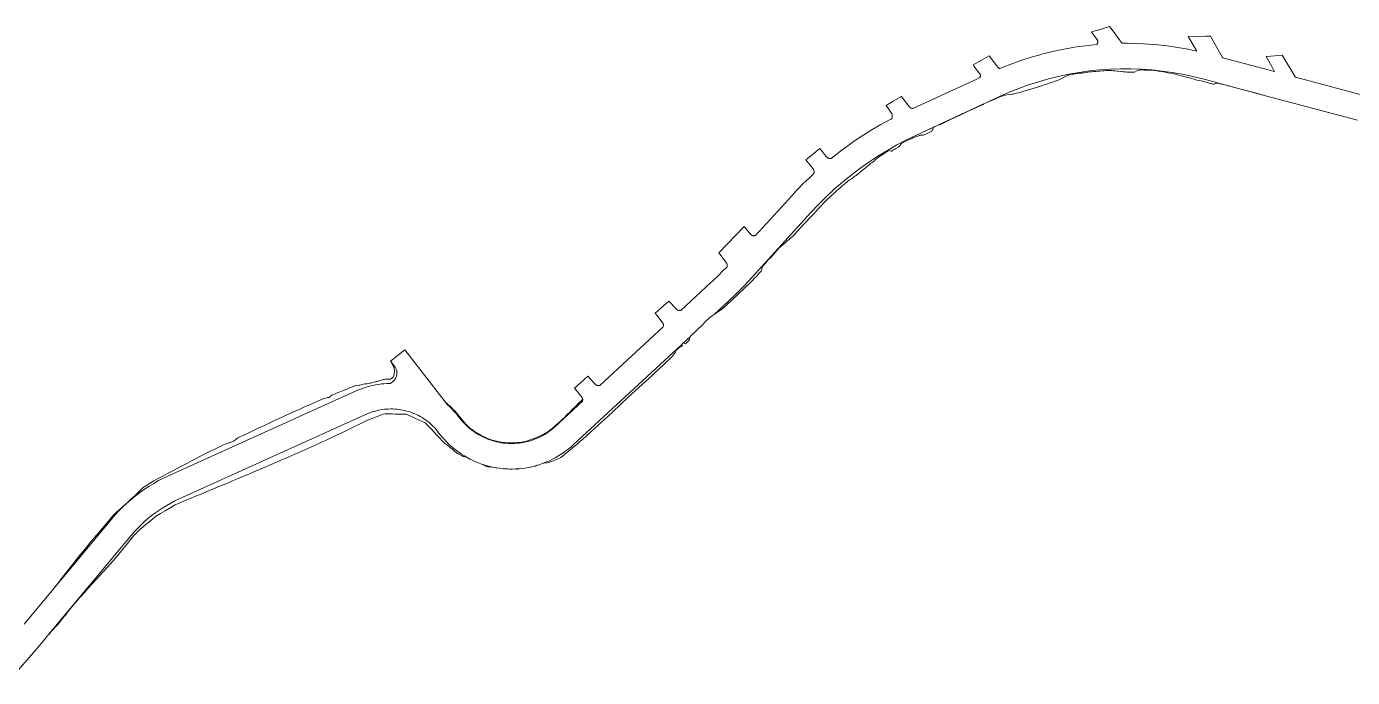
# Model space of a CAD drawing. Header units: inches. Extents: x 704148 to 723432, y 7075344 to 7101810.
# Drawn here: x 717251 to 718133, y 7088373 to 7088807 of the extents above; entities that cross this region are included whole.
import ezdxf

# ---------------------------------------------------------------- set-up
doc = ezdxf.new("R2010")
doc.units = ezdxf.units.IN
doc.header["$MEASUREMENT"] = 0
doc.layers.add('gisdb.gisadmin', color=7, linetype='Continuous', lineweight=9, true_color=0xccf5fc)

msp = doc.modelspace()

# ---------------------------------------------------------------- linework, layer by layer
at = {"layer": 'gisdb.gisadmin'}
for points in [[(717248.9302, 7088408.7669), (717307.1892, 7088478.6938), (717309.6075, 7088481.4959), (717312.1217, 7088484.2123), (717314.7287, 7088486.8396), (717317.4255, 7088489.3748), (717320.2087, 7088491.8148), (717323.0751, 7088494.1565), (717326.0211, 7088496.3973), (717329.0432, 7088498.5343), (717332.1377, 7088500.565), (717335.3009, 7088502.487), (717338.529, 7088504.2979), (717341.818, 7088505.9955), (717345.1641, 7088507.5778), (717470.0611, 7088564.0052), (717471.8373, 7088564.7713), (717473.6387, 7088565.4762), (717475.4632, 7088566.119), (717477.3086, 7088566.699), (717479.1727, 7088567.2154), (717481.0535, 7088567.6678), (717482.9486, 7088568.0555), (717484.856, 7088568.3781), (717486.7732, 7088568.6352), (717488.6981, 7088568.8265), (717490.6284, 7088568.9518), (717492.8678, 7088569.0204), (717494.5134, 7088570.2001), (717495.4301, 7088571.1374), (717496.1701, 7088572.2197), (717496.711, 7088573.414), (717497.0362, 7088574.6841), (717497.1359, 7088575.9914), (717497.0071, 7088577.2962), (717496.6537, 7088578.5587), (717495.9913, 7088579.9389), (717492.8997, 7088583.8285), (717502.4988, 7088591.3119), (717528.6214, 7088557.6353), (717530.8715, 7088554.7345), (717532.2627, 7088553.4549), (717533.6103, 7088552.1295), (717534.9128, 7088550.7598), (717536.1687, 7088549.3472), (717537.3767, 7088547.8935), (717538.5354, 7088546.4001), (717539.4662, 7088545.2022), (717540.4383, 7088544.0374), (717541.4504, 7088542.9073), (717542.5013, 7088541.8131), (717543.5896, 7088540.7563), (717544.7142, 7088539.738), (717545.8736, 7088538.7596), (717547.0665, 7088537.8221), (717548.2912, 7088536.9269), (717549.5465, 7088536.0749), (717550.8307, 7088535.2672), (717552.1423, 7088534.5048), (717553.4796, 7088533.7885), (717554.8412, 7088533.1194), (717556.2252, 7088532.4981), (717557.6301, 7088531.9255), (717559.054, 7088531.4022), (717560.4954, 7088530.9288), (717561.9524, 7088530.506), (717563.4232, 7088530.1343), (717564.9061, 7088529.8141), (717566.3993, 7088529.5458), (717567.9009, 7088529.3298), (717569.4092, 7088529.1662), (717570.9222, 7088529.0553), (717572.4382, 7088528.9972), (717573.9553, 7088528.9921), (717575.4716, 7088529.0398), (717576.9853, 7088529.1404), (717578.4947, 7088529.2937), (717579.9977, 7088529.4996), (717581.4927, 7088529.7577), (717582.9777, 7088530.0678), (717584.4511, 7088530.4295), (717585.9109, 7088530.8424), (717587.3554, 7088531.3059), (717588.7829, 7088531.8195), (717590.1917, 7088532.3826), (717591.5799, 7088532.9944), (717592.9459, 7088533.6543), (717594.2882, 7088534.3614), (717595.6049, 7088535.1149), (717596.8946, 7088535.9139), (717598.1556, 7088536.7573), (717599.3864, 7088537.6442), (717600.5856, 7088538.5735), (717602.1405, 7088539.8676), (717620.7854, 7088557.1143), (717620.8693, 7088558.4018), (717620.491, 7088559.6978), (717615.3492, 7088565.8901), (717619.2537, 7088569.421), (717624.1405, 7088573.84), (717628.8939, 7088568.7013), (717629.1106, 7088568.4866), (717629.3457, 7088568.2912), (717629.5965, 7088568.1174), (717629.8616, 7088567.9659), (717630.1387, 7088567.8383), (717630.4266, 7088567.7351), (717630.7216, 7088567.6575), (717631.0226, 7088567.6059), (717631.3267, 7088567.5807), (717631.6324, 7088567.5821), (717631.9363, 7088567.6101), (717632.1769, 7088567.6516), (717653.274, 7088587.1666), (717656.2439, 7088589.9138), (717674.4024, 7088606.7105), (717674.4748, 7088607.0071), (717674.5212, 7088607.3089), (717674.541, 7088607.6136), (717674.5343, 7088607.9189), (717674.5009, 7088608.2224), (717674.4412, 7088608.5218), (717674.4329, 7088608.5504), (717674.3557, 7088608.815), (717674.2449, 7088609.0995), (717674.1097, 7088609.3733), (717673.9512, 7088609.6342), (717673.7942, 7088609.8507), (717670.2058, 7088614.4169), (717669.1558, 7088615.7531), (717678.1159, 7088623.7937), (717682.9396, 7088618.6579), (717683.1582, 7088618.4447), (717683.3945, 7088618.2513), (717683.6467, 7088618.0792), (717683.913, 7088617.9298), (717684.1912, 7088617.8043), (717684.4796, 7088617.7033), (717684.7754, 7088617.6279), (717685.0767, 7088617.5786), (717685.3812, 7088617.5557), (717685.6865, 7088617.5595), (717685.9903, 7088617.5899), (717686.2045, 7088617.6276), (717706.2177, 7088636.14), (717707.12, 7088637.0008), (717711.6663, 7088641.3385), (717713.7725, 7088643.4764), (717716.9514, 7088646.7031), (717717.0065, 7088647.0034), (717717.0255, 7088647.2042), (717717.0352, 7088647.3075), (717717.0374, 7088647.6127), (717717.0128, 7088647.9171), (717716.9619, 7088648.2181), (717716.9096, 7088648.419), (717716.8849, 7088648.5136), (717716.7825, 7088648.8012), (717716.6554, 7088649.0788), (717716.5045, 7088649.3443), (717716.3311, 7088649.5956), (717712.0986, 7088655.1208), (717711.4071, 7088656.0236), (717728.3234, 7088673.4244), (717728.434, 7088673.2884), (717732.2147, 7088668.6379), (717732.4173, 7088668.4099), (717732.6392, 7088668.2001), (717732.8785, 7088668.0106), (717733.1336, 7088667.8424), (717733.4021, 7088667.6973), (717733.6823, 7088667.5761), (717733.9721, 7088667.4797), (717734.2692, 7088667.409), (717734.5712, 7088667.3645), (717734.876, 7088667.3464), (717735.1811, 7088667.355), (717735.4846, 7088667.3902), (717735.7836, 7088667.4516), (717735.939, 7088667.4945), (717760.2061, 7088694.2131), (717763.0093, 7088697.2107), (717764.9018, 7088699.2346), (717767.0259, 7088701.3775), (717769.7415, 7088704.1174), (717771.4819, 7088705.7741), (717774.7211, 7088708.8576), (717774.7925, 7088709.1544), (717774.8378, 7088709.4564), (717774.8512, 7088709.6739), (717774.8565, 7088709.7612), (717774.8487, 7088710.0664), (717774.8142, 7088710.3698), (717774.7536, 7088710.6688), (717774.6668, 7088710.962), (717774.5551, 7088711.2459), (717774.419, 7088711.5192), (717774.2595, 7088711.7797), (717774.0926, 7088712.0071), (717769.4653, 7088717.8027), (717772.3809, 7088720.2372), (717778.6772, 7088725.4946), (717782.9575, 7088720.0857), (717783.1571, 7088719.855), (717783.3763, 7088719.6422), (717783.613, 7088719.4495), (717783.8657, 7088719.2781), (717784.1324, 7088719.1294), (717784.411, 7088719.0045), (717784.6995, 7088718.9044), (717784.9956, 7088718.8298), (717785.297, 7088718.7812), (717785.6016, 7088718.7592), (717785.9069, 7088718.7637), (717786.1807, 7088718.7906), (717792.5011, 7088723.748), (717795.6766, 7088726.0688), (717798.9863, 7088728.4878), (717801.1862, 7088729.9838), (717805.6287, 7088733.0047), (717812.1071, 7088737.0954), (717812.4206, 7088737.2934), (717819.3543, 7088741.3489), (717825.074, 7088744.4387), (717826.4217, 7088745.1667), (717826.5692, 7088745.434), (717826.6928, 7088745.7132), (717826.7915, 7088746.0022), (717826.8648, 7088746.2985), (717826.9119, 7088746.6004), (717826.9325, 7088746.9049), (717826.9265, 7088747.2102), (717826.894, 7088747.5137), (717826.835, 7088747.8136), (717826.7502, 7088748.1067), (717826.6402, 7088748.3915), (717826.5057, 7088748.6657), (717826.3479, 7088748.927), (717822.7463, 7088754.1259), (717822.7385, 7088754.1372), (717827.4937, 7088756.8826), (717833.0649, 7088760.0991), (717834.897, 7088757.6634), (717838.1411, 7088753.3506), (717838.335, 7088753.1149), (717838.5488, 7088752.8969), (717838.7808, 7088752.6984), (717839.0292, 7088752.5209), (717839.2922, 7088752.3657), (717839.5677, 7088752.234), (717839.8536, 7088752.1268), (717840.1477, 7088752.045), (717840.4479, 7088751.9891), (717840.5629, 7088751.9747), (717883.0966, 7088771.6728), (717885.2736, 7088772.681), (717885.3684, 7088772.8774), (717885.4458, 7088773.0814), (717885.5051, 7088773.2912), (717885.5459, 7088773.5055), (717885.5679, 7088773.7224), (717885.5708, 7088773.9405), (717885.5548, 7088774.158), (717885.5198, 7088774.3734), (717885.4663, 7088774.5847), (717885.3945, 7088774.7907), (717885.305, 7088774.9896), (717885.1985, 7088775.1799), (717885.0759, 7088775.3603), (717881.3001, 7088780.3347), (717880.7738, 7088781.0281), (717886.6644, 7088784.416), (717891.3596, 7088787.1164), (717897.1976, 7088779.5626), (717897.3381, 7088779.3963), (717897.4928, 7088779.2426), (717897.6604, 7088779.103), (717897.8395, 7088778.9785), (717897.8885, 7088778.9504), (717898.0287, 7088778.8701), (717898.2267, 7088778.7786), (717898.4319, 7088778.7047), (717898.5564, 7088778.6695), (717901.6339, 7088779.8974), (717905.4343, 7088781.4137), (717912.402, 7088783.9211), (717919.4514, 7088786.1887), (717924.4662, 7088787.6146), (717926.5742, 7088788.2139), (717927.1234, 7088788.35), (717933.7622, 7088789.9944), (717938.5769, 7088791.0136), (717941.0068, 7088791.528), (717944.8216, 7088792.2001), (717948.2996, 7088792.8129), (717951.145, 7088793.2145), (717955.6321, 7088793.8477), (717962.9957, 7088794.6311), (717963.1508, 7088794.7844), (717963.292, 7088794.9506), (717963.4181, 7088795.1285), (717963.5387, 7088795.3387), (717963.6216, 7088795.5137), (717963.6975, 7088795.7186), (717963.7551, 7088795.9287), (717963.7943, 7088796.1433), (717963.8146, 7088796.3604), (717963.8159, 7088796.5785), (717963.7982, 7088796.7957), (717963.7615, 7088797.0111), (717963.7064, 7088797.2219), (717963.633, 7088797.4273), (717963.542, 7088797.6255), (717963.434, 7088797.815), (717963.3097, 7088797.9948), (717961.7642, 7088800.0326), (717959.4951, 7088803.0247), (717965.2059, 7088804.7405), (717971.4874, 7088806.6278), (717973.1802, 7088804.3705), (717978.1861, 7088797.6952), (717979.4688, 7088795.9846), (717979.6072, 7088795.816), (717979.7597, 7088795.6601), (717979.9252, 7088795.5181), (717979.9827, 7088795.4743), (717983.2361, 7088795.4543), (717987.1073, 7088795.4305), (717994.2266, 7088795.1523), (718001.3329, 7088794.64), (718008.4185, 7088793.8941), (718015.4757, 7088792.9155), (718016.7532, 7088792.6953), (718022.4969, 7088791.7053), (718024.8448, 7088791.2205), (718029.4745, 7088790.2646), (718029.4821, 7088790.3075), (718029.4859, 7088790.351), (718029.486, 7088790.3946), (718029.4822, 7088790.4381), (718029.4746, 7088790.481), (718029.4634, 7088790.5232), (718029.4485, 7088790.5642), (718029.4301, 7088790.6037), (718029.4163, 7088790.6286), (718023.8913, 7088799.9284), (718035.4438, 7088800.0958), (718038.6535, 7088800.1423), (718039.1933, 7088799.2135), (718046.8419, 7088786.0522), (718047.0383, 7088785.7629), (718081.2569, 7088776.63), (718081.2663, 7088776.6726), (718081.272, 7088776.7158), (718081.2738, 7088776.7594), (718081.2719, 7088776.803), (718081.2662, 7088776.8462), (718081.2567, 7088776.8888), (718081.2435, 7088776.9304), (718081.2268, 7088776.9706), (718081.2102, 7088777.0031), (718079.301, 7088780.4084), (718075.8141, 7088786.6281), (718076.4966, 7088786.6817), (718086.4323, 7088787.4623), (718094.8684, 7088773.4931), (718095.0377, 7088773.2387), (718095.2281, 7088773.0003), (718095.349, 7088772.8688), (718163.3169, 7088754.7282)], [(718136.6834, 7088744.2416), (718076.274, 7088760.3648), (718033.66, 7088771.7384), (718026.9368, 7088773.4084), (718020.1595, 7088774.8439), (718013.3366, 7088776.0433), (718006.4761, 7088777.005), (717999.5863, 7088777.728), (717992.6756, 7088778.2113), (717985.7523, 7088778.4544), (717978.8247, 7088778.457), (717971.9013, 7088778.219), (717964.9902, 7088777.7408), (717958.0999, 7088777.023), (717951.2387, 7088776.0663), (717944.4149, 7088774.8721), (717937.6366, 7088773.4416), (717930.9121, 7088771.7766), (717924.2494, 7088769.8792), (717917.6566, 7088767.7516), (717911.1417, 7088765.3964), (717904.7125, 7088762.8164), (717898.3767, 7088760.0147), (717843.0329, 7088734.384), (717836.4505, 7088731.2014), (717829.9777, 7088727.8013), (717823.6217, 7088724.1875), (717817.3897, 7088720.3641), (717811.2884, 7088716.3351), (717805.3247, 7088712.1053), (717799.5052, 7088707.6791), (717793.8363, 7088703.0616), (717788.3244, 7088698.2578), (717782.9755, 7088693.2732), (717777.7955, 7088688.1131), (717772.7904, 7088682.7834), (717733.7056, 7088639.7502), (717728.5471, 7088634.2336), (717723.231, 7088628.8687), (717717.7615, 7088623.6603), (717708.2715, 7088614.882), (717707.5919, 7088614.4023), (717705.9267, 7088613.2572), (717701.8811, 7088609.5312), (717701.2264, 7088608.7663), (717699.8062, 7088607.3563), (717699.4427, 7088607.013), (717697.625, 7088605.2964), (717695.4437, 7088603.2366), (717693.626, 7088601.52), (717692.5354, 7088600.49), (717692.2588, 7088600.0701), (717687.8587, 7088595.9999), (717687.8093, 7088596.027), (717686.7187, 7088594.997), (717686.7327, 7088594.9584), (717614.4269, 7088528.0749), (717612.8532, 7088526.6694), (717611.2315, 7088525.3196), (717609.5637, 7088524.0272), (717607.8518, 7088522.7937), (717606.098, 7088521.6206), (717604.3043, 7088520.5094), (717602.473, 7088519.4615), (717600.6062, 7088518.478), (717598.7063, 7088517.5602), (717596.7756, 7088516.7093), (717594.8163, 7088515.9262), (717594.5967, 7088515.8472), (717593.8475, 7088515.7404), (717591.8303, 7088514.8908), (717590.8218, 7088514.5672), (717588.7915, 7088513.993), (717587.9346, 7088513.7826), (717587.9245, 7088513.7888), (717585.9803, 7088513.3308), (717584.677, 7088513.0586), (717583.7095, 7088512.8916), (717582.5978, 7088512.6996), (717580.5073, 7088512.4133), (717578.4081, 7088512.2001), (717576.3028, 7088512.0602), (717574.1939, 7088511.9938), (717572.8438, 7088511.9984), (717572.0839, 7088512.001), (717570.9843, 7088512.0431), (717569.9755, 7088512.0817), (717567.8712, 7088512.2359), (717565.7735, 7088512.4634), (717565.3542, 7088512.5238), (717563.6851, 7088512.7639), (717563.0422, 7088512.8795), (717561.6083, 7088513.1371), (717559.5459, 7088513.5824), (717557.5002, 7088514.0994), (717555.4739, 7088514.6874), (717554.4241, 7088515.0322), (717553.4692, 7088515.3457), (717551.4888, 7088516.0736), (717549.5349, 7088516.87), (717547.61, 7088517.7341), (717546.0671, 7088518.4923), (717545.7163, 7088518.6647), (717543.8555, 7088519.6614), (717542.0321, 7088520.7212), (717540.2461, 7088521.8446), (717538.5002, 7088523.0295), (717536.7968, 7088524.2747), (717535.1378, 7088525.5784), (717533.5253, 7088526.9392), (717531.9613, 7088528.3554), (717530.4475, 7088529.8253), (717528.986, 7088531.3471), (717527.5784, 7088532.9189), (717526.2264, 7088534.5388), (717524.9318, 7088536.205), (717524.0917, 7088537.2862), (717523.2147, 7088538.3378), (717522.3018, 7088539.3583), (717521.3541, 7088540.3465), (717520.3726, 7088541.3014), (717519.3587, 7088542.2216), (717518.3135, 7088543.1061), (717517.2382, 7088543.9539), (717516.1343, 7088544.7638), (717515.0029, 7088545.5351), (717513.8454, 7088546.2667), (717512.6633, 7088546.9577), (717511.458, 7088547.6073), (717510.2308, 7088548.2147), (717508.9834, 7088548.7793), (717507.7171, 7088549.3003), (717506.4335, 7088549.777), (717505.1342, 7088550.209), (717503.8207, 7088550.5958), (717502.4946, 7088550.9367), (717501.1574, 7088551.2315), (717499.8109, 7088551.4798), (717498.4565, 7088551.6812), (717497.096, 7088551.8356), (717495.7309, 7088551.9427), (717494.363, 7088552.0025), (717492.9938, 7088552.0148), (717491.625, 7088551.9796), (717490.2582, 7088551.897), (717488.8951, 7088551.7671), (717487.5373, 7088551.5901), (717486.1865, 7088551.3661), (717484.8443, 7088551.0954), (717483.5123, 7088550.7783), (717482.192, 7088550.4153), (717480.8851, 7088550.0067), (717479.5932, 7088549.5531), (717477.8925, 7088548.8888), (717352.1634, 7088492.0855), (717349.3514, 7088490.7558), (717346.5874, 7088489.3292), (717343.8746, 7088487.8073), (717341.2163, 7088486.1922), (717338.6157, 7088484.4856), (717336.076, 7088482.6897), (717333.6003, 7088480.8066), (717331.1915, 7088478.8387), (717328.8525, 7088476.7882), (717326.5862, 7088474.6577), (717324.3953, 7088472.4497), (717322.2825, 7088470.1669), (717320.2502, 7088467.8121), (717265.412, 7088401.9913), (717264.2286, 7088400.6656), (717263.8955, 7088400.2923), (717263.8454, 7088400.1109), (717258.1652, 7088393.2931), (717240.8912, 7088373.2349)]]:
    msp.add_lwpolyline(points, dxfattribs=at)
for points in [[(717992.6756, 7088778.2113), (717999.5863, 7088777.728), (718006.4761, 7088777.005), (718013.3366, 7088776.0433), (718020.1595, 7088774.8439), (718026.9368, 7088773.4084), (718033.66, 7088771.7384), (718076.274, 7088760.3648), (718076.2515, 7088760.3472), (718068.5191, 7088762.3992), (718059.8202, 7088764.7076), (718048.2216, 7088767.7854), (718045.322, 7088768.5549), (718043.8721, 7088768.9396), (718042.8548, 7088769.006), (718041.6791, 7088768.4786), (718041.0827, 7088768.183), (718040.5857, 7088768.2598), (718038.6526, 7088768.7728), (718036.2362, 7088769.414), (718033.3366, 7088770.1835), (718031.5098, 7088770.6684), (718029.6545, 7088771.0176), (718027.8335, 7088771.5028), (718024.6447, 7088772.355), (718021.9082, 7088773.0886), (718017.337, 7088774.3184), (718015.9624, 7088774.6892), (718015.5067, 7088774.8299), (718014.5952, 7088775.1167), (718013.6817, 7088775.3986), (718010.3975, 7088775.8502), (718009.9308, 7088775.9319), (718004.7916, 7088776.8344), (718003.8557, 7088776.9992), (718002.4508, 7088777.247), (718002.0104, 7088777.2985), (718001.9822, 7088777.3297), (718001.5135, 7088777.4124), (718000.5652, 7088777.4675), (717999.614, 7088777.4863), (717996.764, 7088777.5434), (717994.871, 7088777.651), (717993.4509, 7088777.7224), (717992.504, 7088777.7676), (717992.0268, 7088777.7123), (717991.5497, 7088777.6514), (717991.0725, 7088777.5806), (717990.5915, 7088777.4075), (717989.631, 7088777.031), (717988.1914, 7088776.2596), (717987.2509, 7088776.2434), (717986.3115, 7088776.2639), (717985.3721, 7088776.2846), (717984.4326, 7088776.3056), (717983.0232, 7088776.3373), (717982.0834, 7088776.3586), (717981.6134, 7088776.3955), (717980.6725, 7088776.5013), (717979.7306, 7088776.5999), (717979.2592, 7088776.6493), (717977.3711, 7088776.8475), (717976.4254, 7088776.9469), (717975.0044, 7088777.0966), (717974.0554, 7088777.1968), (717973.5805, 7088777.2469), (717972.6295, 7088777.3474), (717971.6821, 7088777.3554), (717969.3188, 7088777.2548), (717967.9003, 7088777.1951), (717966.9542, 7088777.1555), (717965.0694, 7088776.9801), (717964.1276, 7088776.8869), (717962.2437, 7088776.7054), (717960.8305, 7088776.571), (717959.417, 7088776.4369), (717958.4745, 7088776.3476), (717957.0652, 7088776.1742), (717956.1258, 7088776.0572), (717954.7166, 7088775.8818), (717953.777, 7088775.7651), (717952.8371, 7088775.6485), (717952.3671, 7088775.5903), (717951.4268, 7088775.4738), (717950.4863, 7088775.3575), (717949.5454, 7088775.2413), (717948.604, 7088775.1252), (717947.6623, 7088775.0092), (717947.1912, 7088774.9512), (717945.3249, 7088774.6171), (717944.8687, 7088774.4792), (717943.0589, 7088773.864), (717942.6245, 7088773.6254), (717941.7576, 7088773.1492), (717941.3251, 7088772.9116), (717939.6013, 7088771.9645), (717939.1718, 7088771.7285), (717937.857, 7088771.1527), (717937.4116, 7088770.9953), (717936.0765, 7088770.5239), (717935.187, 7088770.2122), (717934.2976, 7088769.904), (717932.9634, 7088769.4474), (717932.0732, 7088769.1493), (717928.9607, 7088768.1105), (717928.0723, 7088767.8144), (717924.965, 7088766.7803), (717924.5213, 7088766.6328), (717923.634, 7088766.3381), (717921.4161, 7088765.6021), (717919.1903, 7088764.89), (717917.39, 7088764.375), (717916.0382, 7088763.989), (717913.782, 7088763.3457), (717913.3302, 7088763.217), (717912.4261, 7088762.9597), (717911.0684, 7088762.5737), (717909.7087, 7088762.1876), (717907.4379, 7088761.5436), (717906.953, 7088761.4872), (717904.4522, 7088761.3607), (717902.0302, 7088761.004), (717897.9421, 7088759.6195), (717897.053, 7088759.1597), (717896.1366, 7088758.7587), (717895.2294, 7088758.3382), (717894.7757, 7088758.1279), (717892.9611, 7088757.2869), (717892.5075, 7088757.0766), (717892.0291, 7088756.9198), (717891.8937, 7088757.0123), (717898.3767, 7088760.0147), (717904.7125, 7088762.8164), (717911.1417, 7088765.3964), (717917.6566, 7088767.7516), (717924.2494, 7088769.8792), (717930.9121, 7088771.7766), (717937.6366, 7088773.4416), (717944.4149, 7088774.8721), (717951.2387, 7088776.0663), (717958.0999, 7088777.023), (717964.9902, 7088777.7408), (717971.9013, 7088778.219), (717978.8247, 7088778.457), (717985.7523, 7088778.4544)], [(717858.5175, 7088741.2357), (717857.991, 7088741.1827), (717857.7289, 7088741.19), (717887.9531, 7088755.1874), (717887.9188, 7088755.0868), (717887.5139, 7088754.7715), (717887.0637, 7088754.5537), (717882.9808, 7088752.6617), (717876.6295, 7088749.7188), (717872.5464, 7088747.827), (717866.1949, 7088744.8846), (717861.2223, 7088742.534)], [(717827.3401, 7088724.2477), (717826.9491, 7088723.9783), (717826.5583, 7088723.7089), (717826.0611, 7088723.6233), (717825.3321, 7088723.9343), (717824.7221, 7088724.0363), (717824.2352, 7088723.9257), (717823.4491, 7088723.3851), (717821.0928, 7088721.7657), (717819.9146, 7088720.9591), (717819.1266, 7088720.4262), (717817.5631, 7088719.3425), (717816.3873, 7088718.536), (717815.9955, 7088718.2673), (717815.3319, 7088717.5474), (717814.9664, 7088717.24), (717814.2358, 7088716.6256), (717813.4472, 7088716.0991), (717813.0637, 7088715.8198), (717812.6803, 7088715.5407), (717811.9495, 7088714.93), (717811.5844, 7088714.6247), (717810.4901, 7088713.7096), (717809.3967, 7088712.7958), (717808.3089, 7088711.8769), (717807.9431, 7088711.5757), (717806.8366, 7088710.6854), (717805.7306, 7088709.796), (717804.9934, 7088709.2036), (717804.2563, 7088708.6114), (717803.5192, 7088708.0196), (717802.7807, 7088707.4301), (717802.3972, 7088707.1539), (717802.006, 7088706.8873), (717799.6563, 7088705.2873), (717798.4794, 7088704.4865), (717797.301, 7088703.6851), (717796.565, 7088703.0895), (717795.4966, 7088702.1531), (717793.341, 7088700.3042), (717791.9034, 7088699.0722), (717790.1053, 7088697.5326), (717788.3377, 7088695.958), (717785.9196, 7088693.6918), (717782.8085, 7088690.7794), (717781.857, 7088689.7214), (717781.2097, 7088689.0299), (717779.9154, 7088687.6477), (717778.2976, 7088685.9213), (717776.3557, 7088683.8511), (717774.4128, 7088681.7817), (717773.7416, 7088681.0672), (717771.3451, 7088678.5157), (717769.9757, 7088677.0577), (717768.9486, 7088675.9642), (717767.5792, 7088674.5062), (717765.8914, 7088672.6619), (717763.538, 7088670.0712), (717761.8571, 7088668.2207), (717760.441, 7088666.8051), (717759.6804, 7088666.1449), (717758.9199, 7088665.4848), (717758.1594, 7088664.8247), (717757.0186, 7088663.8344), (717756.6383, 7088663.5044), (717755.1173, 7088662.1841), (717753.9765, 7088661.1939), (717752.4554, 7088659.8736), (717751.6951, 7088659.2132), (717750.3248, 7088657.7561), (717748.6438, 7088655.9056), (717745.9543, 7088652.9447), (717744.6094, 7088651.4644), (717743.2643, 7088649.9844), (717742.2554, 7088648.8743), (717740.9103, 7088647.3942), (717740.5818, 7088647.0171), (717740.2759, 7088645.9441), (717740.123, 7088645.4075), (717739.6667, 7088643.7955), (717738.3216, 7088642.3154), (717736.6402, 7088640.4653), (717735.2951, 7088638.9852), (717733.5124, 7088637.096), (717731.5998, 7088635.2963), (717729.6899, 7088633.4983), (717728.1638, 7088632.0609), (717727.02, 7088630.9833), (717725.496, 7088629.547), (717723.2116, 7088627.3932), (717720.9287, 7088625.2395), (717719.4073, 7088623.8035), (717717.9112, 7088622.3909), (717715.73, 7088620.331), (717714.6192, 7088619.3228), (717712.5369, 7088617.8923), (717710.0644, 7088616.1473), (717708.2715, 7088614.882), (717717.7615, 7088623.6603), (717723.231, 7088628.8687), (717728.5471, 7088634.2336), (717733.7056, 7088639.7502), (717772.7904, 7088682.7834), (717777.7955, 7088688.1131), (717782.9755, 7088693.2732), (717788.3244, 7088698.2578), (717793.8363, 7088703.0616), (717799.5052, 7088707.6791), (717805.3247, 7088712.1053), (717811.2884, 7088716.3351), (717817.3897, 7088720.3641), (717823.6217, 7088724.1875), (717829.9777, 7088727.8013), (717836.4505, 7088731.2014), (717843.0329, 7088734.384), (717854.8919, 7088739.8761), (717855.1105, 7088739.9774), (717854.8499, 7088739.6366), (717854.4448, 7088739.3215), (717854.0232, 7088739.0421), (717853.8205, 7088738.29), (717853.5652, 7088737.6514), (717853.2955, 7088737.044), (717852.8537, 7088736.8081), (717851.9538, 7088736.3716), (717850.604, 7088735.717), (717849.7041, 7088735.2805), (717849.2541, 7088735.0623), (717848.3542, 7088734.6259), (717847.9042, 7088734.4077), (717847.3856, 7088734.3377), (717846.8485, 7088734.3076), (717846.3115, 7088734.2775), (717845.7744, 7088734.2474), (717845.266, 7088734.1554), (717844.7733, 7088734.0295), (717844.264, 7088733.9394), (717843.8094, 7088733.7311), (717842.0242, 7088733.0106), (717841.5825, 7088732.8325), (717840.6988, 7088732.4762), (717839.8145, 7088732.1198), (717838.9451, 7088731.7317), (717838.0886, 7088731.3171), (717837.2319, 7088730.9026), (717835.9465, 7088730.281), (717835.0894, 7088729.8666), (717833.3743, 7088729.0379), (717833.0257, 7088728.6786), (717832.4056, 7088727.82), (717832.0752, 7088727.432), (717831.7495, 7088727.0367), (717831.0878, 7088726.2706), (717830.2342, 7088725.8592), (717829.8072, 7088725.6535), (717829.3801, 7088725.4477), (717828.9528, 7088725.242), (717828.5254, 7088725.0362), (717827.7312, 7088724.5173)], [(717689.555, 7088595.6124), (717689.1914, 7088595.2691), (717687.8587, 7088595.9999), (717692.2588, 7088600.0701), (717692.2521, 7088600.0599), (717691.9872, 7088598.8737), (717691.8547, 7088598.2806), (717691.5417, 7088597.8826), (717691.3727, 7088597.329), (717690.6456, 7088596.6424), (717689.9185, 7088595.9558)], [(717596.9329, 7088516.1801), (717594.5967, 7088515.8472), (717594.8163, 7088515.9262), (717596.7756, 7088516.7093), (717598.7063, 7088517.5602), (717600.6062, 7088518.478), (717602.473, 7088519.4615), (717604.3043, 7088520.5094), (717606.098, 7088521.6206), (717607.8518, 7088522.7937), (717609.5637, 7088524.0272), (717611.2315, 7088525.3196), (717612.8532, 7088526.6694), (717614.4269, 7088528.0749), (717686.7327, 7088594.9584), (717687.1587, 7088593.785), (717686.6223, 7088593.6286), (717686.0859, 7088593.4722), (717685.5597, 7088593.3047), (717685.1938, 7088592.9639), (717684.828, 7088592.623), (717684.0964, 7088591.9413), (717683.7305, 7088591.6005), (717683.3527, 7088591.2726), (717683.0915, 7088590.8187), (717682.835, 7088590.3597), (717682.6112, 7088589.8653), (717682.0365, 7088589.0139), (717681.6621, 7088588.6823), (717681.0823, 7088587.8364), (717680.7825, 7088587.4242), (717680.4664, 7088587.0296), (717680.1029, 7088586.6863), (717679.7394, 7088586.343), (717678.2852, 7088584.9697), (717676.831, 7088583.5965), (717675.7404, 7088582.5665), (717674.2862, 7088581.1933), (717672.105, 7088579.1334), (717671.0067, 7088578.1117), (717670.2726, 7088577.4327), (717666.9689, 7088574.3772), (717664.7665, 7088572.3403), (717655.9568, 7088564.1923), (717651.1848, 7088559.7789), (717645.6787, 7088554.6865), (717637.2361, 7088546.878), (717631.3629, 7088541.4461), (717628.0592, 7088538.3906), (717623.648, 7088534.3236), (717620.683, 7088531.6384), (717618.742, 7088530.0551), (717617.5842, 7088529.0977), (717612.4393, 7088524.8006), (717608.6276, 7088521.6498), (717606.1818, 7088519.7264), (717603.3417, 7088518.4433), (717599.961, 7088516.9212), (717598.7504, 7088516.6068)], [(717496.1701, 7088572.2197), (717495.4301, 7088571.1374), (717494.5134, 7088570.2001), (717492.8678, 7088569.0204), (717490.6284, 7088568.9518), (717488.6981, 7088568.8265), (717486.7732, 7088568.6352), (717484.856, 7088568.3781), (717482.9486, 7088568.0555), (717481.0535, 7088567.6678), (717479.1727, 7088567.2154), (717477.3086, 7088566.699), (717475.4632, 7088566.119), (717473.6387, 7088565.4762), (717471.8373, 7088564.7713), (717470.0611, 7088564.0052), (717345.1641, 7088507.5778), (717341.818, 7088505.9955), (717338.529, 7088504.2979), (717335.3009, 7088502.487), (717332.1377, 7088500.565), (717329.0432, 7088498.5343), (717326.0211, 7088496.3973), (717323.0751, 7088494.1565), (717320.2087, 7088491.8148), (717317.4255, 7088489.3748), (717314.7287, 7088486.8396), (717312.1217, 7088484.2123), (717309.6075, 7088481.4959), (717307.1892, 7088478.6938), (717269.4549, 7088433.4023), (717269.4509, 7088433.4099), (717272.2193, 7088436.9605), (717274.3725, 7088439.7222), (717276.5257, 7088442.4838), (717278.0638, 7088444.4563), (717280.4961, 7088447.6362), (717281.7477, 7088449.1966), (717282.6902, 7088450.3637), (717283.6328, 7088451.5308), (717285.2037, 7088453.476), (717286.1462, 7088454.6431), (717287.4029, 7088456.1992), (717290.8588, 7088460.4788), (717292.7648, 7088462.7955), (717295.684, 7088466.2206), (717297.3031, 7088468.1256), (717298.9203, 7088470.0322), (717302.4717, 7088474.2321), (717303.7609, 7088475.7612), (717304.7269, 7088476.9087), (717307.0045, 7088479.6188), (717307.694, 7088480.4401), (717309.0851, 7088482.0734), (717310.3099, 7088483.1326), (717311.9573, 7088484.5196), (717313.9381, 7088486.3146), (717316.2953, 7088488.4788), (717317.4717, 7088489.5619), (717319.4314, 7088491.3702), (717320.2154, 7088492.095), (717321.7847, 7088493.5482), (717322.5703, 7088494.2768), (717324.1296, 7088495.7582), (717326.8707, 7088498.3741), (717328.0527, 7088499.5046), (717328.4483, 7088499.8821), (717328.8445, 7088500.2604), (717335.3285, 7088504.1441), (717337.6877, 7088505.4527), (717340.08, 7088506.6996), (717342.9508, 7088508.2006), (717344.3879, 7088508.9537), (717347.9399, 7088510.8325), (717352.3643, 7088513.1836), (717354.575, 7088514.3626), (717357.6682, 7088516.017), (717360.7593, 7088517.6758), (717362.9664, 7088518.8627), (717370.5578, 7088522.7048), (717372.8042, 7088523.8047), (717375.5013, 7088525.1214), (717376.8504, 7088525.7785), (717379.0999, 7088526.8716), (717380.4501, 7088527.5263), (717381.8007, 7088528.1801), (717382.725, 7088528.563), (717385.1079, 7088529.3607), (717385.5833, 7088529.5228), (717387.469, 7088530.2067), (717388.3655, 7088530.6512), (717389.6593, 7088531.4307), (717390.4558, 7088532.0965), (717391.2659, 7088532.7322), (717393.0711, 7088533.5943), (717395.3285, 7088534.6699), (717398.0388, 7088535.9573), (717400.7507, 7088537.2412), (717404.8215, 7088539.1604), (717405.7267, 7088539.5858), (717408.896, 7088541.0718), (717412.5207, 7088542.7641), (717415.6946, 7088544.2397), (717420.6866, 7088546.549), (717423.8661, 7088548.0123), (717429.323, 7088550.5069), (717432.057, 7088551.7419), (717436.1658, 7088553.577), (717438.4526, 7088554.5876), (717443.0347, 7088556.5896), (717445.7895, 7088557.7786), (717447.6284, 7088558.5661), (717448.5485, 7088558.9583), (717449.5166, 7088559.2443), (717451.031, 7088559.5355), (717451.536, 7088559.6321), (717452.0411, 7088559.7286), (717452.4735, 7088559.986), (717452.8456, 7088560.3767), (717453.2199, 7088560.7627), (717453.6177, 7088561.0967), (717454.0792, 7088561.2895), (717456.3886, 7088562.2498), (717456.8509, 7088562.4411), (717458.701, 7088563.2037), (717461.0162, 7088564.1513), (717463.7982, 7088565.2799), (717465.6553, 7088566.0272), (717467.0492, 7088566.585), (717468.4443, 7088567.1405), (717468.9674, 7088567.3513), (717469.5685, 7088567.4727), (717470.7629, 7088567.7152), (717472.0237, 7088567.7602), (717472.6035, 7088567.9), (717473.7318, 7088568.2562), (717474.8984, 7088568.4912), (717476.0869, 7088568.6355), (717477.2652, 7088568.7849), (717478.9791, 7088569.1669), (717479.5523, 7088569.2827), (717480.1253, 7088569.3976), (717481.8172, 7088569.8685), (717482.3893, 7088569.9911), (717482.9623, 7088570.1102), (717483.5363, 7088570.2258), (717484.1016, 7088570.3978), (717485.2229, 7088570.8445), (717485.7996, 7088570.9773), (717486.9624, 7088571.188), (717487.5382, 7088571.3629), (717488.1132, 7088571.5734), (717488.6969, 7088571.7142), (717489.2819, 7088571.8635), (717489.8769, 7088571.8774), (717491.0665, 7088571.8879), (717492.2555, 7088571.8551), (717492.8497, 7088571.7634), (717494.8962, 7088573.3707), (717495.4034, 7088575.2763), (717495.6025, 7088577.4512), (717495.1695, 7088579.8103), (717492.8997, 7088583.8285), (717495.9913, 7088579.9389), (717496.6537, 7088578.5587), (717497.0071, 7088577.2962), (717497.1359, 7088575.9914), (717497.0362, 7088574.6841), (717496.711, 7088573.414)], [(717579.9977, 7088529.4996), (717578.4947, 7088529.2937), (717576.9853, 7088529.1404), (717575.4716, 7088529.0398), (717573.9553, 7088528.9921), (717572.4382, 7088528.9972), (717570.9222, 7088529.0553), (717569.4092, 7088529.1662), (717567.9009, 7088529.3298), (717566.3993, 7088529.5458), (717564.9061, 7088529.8141), (717563.4232, 7088530.1343), (717561.9524, 7088530.506), (717560.4954, 7088530.9288), (717559.054, 7088531.4022), (717557.6301, 7088531.9255), (717556.2252, 7088532.4981), (717554.8412, 7088533.1194), (717553.4796, 7088533.7885), (717552.1423, 7088534.5048), (717550.8307, 7088535.2672), (717549.5465, 7088536.0749), (717548.2912, 7088536.9269), (717547.0665, 7088537.8221), (717545.8736, 7088538.7596), (717544.7142, 7088539.738), (717543.5896, 7088540.7563), (717542.5013, 7088541.8131), (717541.4504, 7088542.9073), (717540.4383, 7088544.0374), (717539.4662, 7088545.2022), (717538.5354, 7088546.4001), (717537.3767, 7088547.8935), (717536.1687, 7088549.3472), (717534.9128, 7088550.7598), (717533.6103, 7088552.1295), (717532.2627, 7088553.4549), (717530.8715, 7088554.7345), (717529.5958, 7088556.3792), (717530.0753, 7088555.9724), (717530.5055, 7088555.5998), (717531.3549, 7088554.8423), (717532.1896, 7088554.0688), (717533.4135, 7088552.8792), (717534.2017, 7088552.0588), (717535.0365, 7088551.2818), (717535.8373, 7088550.4701), (717536.9734, 7088549.1919), (717537.7082, 7088548.3198), (717538.4247, 7088547.4322), (717538.9721, 7088546.7275), (717539.6177, 7088545.9043), (717540.693, 7088544.5643), (717541.5249, 7088543.5789), (717542.0514, 7088542.8935), (717542.5931, 7088542.2181), (717542.9199, 7088541.9348), (717543.227, 7088541.6321), (717543.5371, 7088541.3325), (717544.1662, 7088540.7426), (717544.8069, 7088540.1655), (717545.7893, 7088539.3241), (717546.4581, 7088538.7798), (717547.1377, 7088538.2489), (717548.1765, 7088537.4783), (717549.238, 7088536.7392), (717550.687, 7088535.8039), (717551.7976, 7088535.1409), (717552.9275, 7088534.5114), (717553.6911, 7088534.1108), (717556.0278, 7088533.0015), (717556.821, 7088532.6632), (717558.023, 7088532.1856), (717558.8321, 7088531.8873), (717560.4674, 7088531.3395), (717561.7074, 7088530.9719), (717562.54, 7088530.7476), (717563.377, 7088530.5399), (717564.6397, 7088530.2599), (717565.486, 7088530.0943), (717566.7612, 7088529.8778), (717568.0422, 7088529.6996), (717568.899, 7088529.6022), (717569.7576, 7088529.5219), (717570.1874, 7088529.4882), (717571.048, 7088529.4338), (717573.2027, 7088529.3729), (717574.9269, 7088529.4019), (717576.6486, 7088529.4998), (717577.5076, 7088529.5745), (717579.2204, 7088529.7755), (717581.3477, 7088530.1227), (717582.6148, 7088530.3819), (717583.4493, 7088530.5997), (717585.0895, 7088531.1315), (717585.8999, 7088531.4215), (717587.1293, 7088531.807), (717587.9439, 7088532.0803), (717589.1554, 7088532.5213), (717592.7044, 7088534.0626), (717593.4736, 7088534.4488), (717596.1021, 7088535.9221), (717597.5637, 7088536.8356), (717599.6655, 7088538.3422), (717600.6778, 7088539.1472), (717601.9891, 7088540.267), (717602.996, 7088541.187), (717604.097, 7088542.2057), (717605.9321, 7088543.9034), (717607.4002, 7088545.2616), (717608.8626, 7088546.6261), (717610.2772, 7088548.042), (717612.3992, 7088550.166), (717613.8138, 7088551.582), (717615.9507, 7088553.6898), (717618.0917, 7088555.7932), (717620.2327, 7088557.8966), (717620.8084, 7088558.4622), (717620.8533, 7088558.4565), (717620.8693, 7088558.4018), (717620.7854, 7088557.1143), (717602.1405, 7088539.8676), (717600.5856, 7088538.5735), (717599.3864, 7088537.6442), (717598.1556, 7088536.7573), (717596.8946, 7088535.9139), (717595.6049, 7088535.1149), (717594.2882, 7088534.3614), (717592.9459, 7088533.6543), (717591.5799, 7088532.9944), (717590.1917, 7088532.3826), (717588.7829, 7088531.8195), (717587.3554, 7088531.3059), (717585.9109, 7088530.8424), (717584.4511, 7088530.4295), (717582.9777, 7088530.0678), (717581.4927, 7088529.7577)], [(717507.7171, 7088549.3003), (717508.9834, 7088548.7793), (717510.2308, 7088548.2147), (717511.458, 7088547.6073), (717512.6633, 7088546.9577), (717513.8454, 7088546.2667), (717515.0029, 7088545.5351), (717516.1343, 7088544.7638), (717517.2382, 7088543.9539), (717518.3135, 7088543.1061), (717519.3587, 7088542.2216), (717520.3726, 7088541.3014), (717521.3541, 7088540.3465), (717522.3018, 7088539.3583), (717523.2147, 7088538.3378), (717524.0917, 7088537.2862), (717524.9318, 7088536.205), (717526.2264, 7088534.5388), (717527.5784, 7088532.9189), (717528.986, 7088531.3471), (717530.4475, 7088529.8253), (717531.9613, 7088528.3554), (717533.5253, 7088526.9392), (717535.1378, 7088525.5784), (717536.7968, 7088524.2747), (717538.5002, 7088523.0295), (717540.2461, 7088521.8446), (717542.0321, 7088520.7212), (717543.8546, 7088519.6618), (717543.3287, 7088519.9589), (717542.4582, 7088520.1689), (717541.2156, 7088520.4693), (717540.1125, 7088521.015), (717538.4806, 7088521.8856), (717537.9444, 7088522.1915), (717536.8688, 7088522.8048), (717535.4447, 7088523.9849), (717534.0427, 7088525.1867), (717532.614, 7088526.3557), (717532.1257, 7088526.733), (717530.1592, 7088528.2441), (717529.665, 7088528.6239), (717528.7021, 7088529.4152), (717526.8979, 7088531.1303), (717526.0507, 7088532.0423), (717524.3513, 7088533.8714), (717523.4977, 7088534.79), (717522.1373, 7088536.2388), (717519.8462, 7088538.6908), (717518.316, 7088540.331), (717517.0296, 7088541.7116), (717515.8799, 7088542.6855), (717514.4969, 7088543.3326), (717511.4445, 7088544.7604), (717509.4356, 7088545.7009), (717506.4256, 7088547.1145), (717504.7394, 7088547.9101), (717503.356, 7088548.4858), (717501.8287, 7088548.516), (717498.8468, 7088548.5725), (717495.9282, 7088548.6285), (717494.119, 7088548.6659), (717491.2206, 7088548.7337), (717489.0228, 7088548.7947), (717487.6131, 7088548.3575), (717486.2424, 7088547.8111), (717484.5552, 7088547.1449), (717482.2228, 7088546.2398), (717480.5633, 7088545.6113), (717478.682, 7088544.9235), (717477.0886, 7088544.3637), (717475.7311, 7088543.7251), (717474.39, 7088543.0503), (717473.4954, 7088542.6017), (717471.7047, 7088541.7076), (717470.8087, 7088541.2621), (717469.0152, 7088540.3741), (717466.7708, 7088539.2699), (717465.4227, 7088538.6104), (717464.0737, 7088537.9532), (717462.7235, 7088537.2983), (717459.5692, 7088535.7792), (717457.7642, 7088534.9168), (717457.3127, 7088534.7018), (717452.7909, 7088532.5662), (717449.6189, 7088531.0864), (717447.3496, 7088530.0371), (717444.1678, 7088528.5789), (717442.3471, 7088527.7512), (717438.2438, 7088525.9038), (717431.3901, 7088522.8576), (717430.0182, 7088522.251), (717426.8154, 7088520.8392), (717422.6944, 7088519.0309), (717420.4034, 7088518.0298), (717417.6528, 7088516.8316), (717415.8181, 7088516.0348), (717414.9005, 7088515.637), (717410.7692, 7088513.8516), (717409.3913, 7088513.2583), (717405.7149, 7088511.6803), (717402.9558, 7088510.5009), (717397.4328, 7088508.1526), (717394.6689, 7088506.9838), (717391.4424, 7088505.6245), (717388.2137, 7088504.2701), (717385.4445, 7088503.113), (717377.5899, 7088499.8534), (717375.7418, 7088499.0864), (717371.1184, 7088497.1757), (717368.3438, 7088496.0306), (717363.7213, 7088494.1178), (717359.5459, 7088492.4302), (717356.7661, 7088491.2964), (717351.0743, 7088488.9319), (717349.5229, 7088488.1396), (717346.5316, 7088486.3539), (717342.7664, 7088484.1811), (717339.7444, 7088482.4385), (717337.0848, 7088480.9053), (717332.0906, 7088476.6613), (717328.7275, 7088473.8691), (717325.3415, 7088471.0577), (717323.1461, 7088468.8955), (717322.2703, 7088467.9076), (717319.8118, 7088464.9916), (717317.9258, 7088462.6582), (717314.7927, 7088458.7606), (717312.8897, 7088456.4413), (717311.5974, 7088454.9148), (717308.0452, 7088450.7156), (717304.376, 7088446.6138), (717301.3517, 7088443.2764), (717296.9831, 7088438.4557), (717291.2704, 7088432.1517), (717290.2623, 7088431.0392), (717287.574, 7088428.0727), (717285.8937, 7088426.2186), (717284.5623, 7088424.7246), (717283.5653, 7088423.603), (717282.5682, 7088422.4813), (717282.2464, 7088422.0986), (717280.9888, 7088420.5432), (717279.126, 7088418.1904), (717277.8841, 7088416.6219), (717276.6422, 7088415.0535), (717275.7107, 7088413.8771), (717274.7793, 7088412.7007), (717273.8271, 7088411.5416), (717272.2061, 7088409.6382), (717270.8855, 7088408.1353), (717269.8923, 7088407.0104), (717268.2265, 7088405.1443), (717267.227, 7088404.0246), (717265.5612, 7088402.1585), (717265.4121, 7088401.9914), (717320.2502, 7088467.8121), (717322.2825, 7088470.1669), (717324.3953, 7088472.4497), (717326.5862, 7088474.6577), (717328.8525, 7088476.7882), (717331.1915, 7088478.8387), (717333.6003, 7088480.8066), (717336.076, 7088482.6897), (717338.6157, 7088484.4856), (717341.2163, 7088486.1922), (717343.8746, 7088487.8073), (717346.5874, 7088489.3292), (717349.3514, 7088490.7558), (717352.1634, 7088492.0855), (717477.8925, 7088548.8888), (717479.5932, 7088549.5531), (717480.8851, 7088550.0067), (717482.192, 7088550.4153), (717483.5123, 7088550.7783), (717484.8443, 7088551.0954), (717486.1865, 7088551.3661), (717487.5373, 7088551.5901), (717488.8951, 7088551.7671), (717490.2582, 7088551.897), (717491.625, 7088551.9796), (717492.9938, 7088552.0148), (717494.363, 7088552.0025), (717495.7309, 7088551.9427), (717497.096, 7088551.8356), (717498.4565, 7088551.6812), (717499.8109, 7088551.4798), (717501.1574, 7088551.2315), (717502.4946, 7088550.9367), (717503.8207, 7088550.5958), (717505.1342, 7088550.209), (717506.4335, 7088549.777)], [(717560.1828, 7088513.437), (717559.9351, 7088513.4359), (717558.6928, 7088513.4579), (717558.0674, 7088513.469), (717557.4391, 7088513.4801), (717556.8575, 7088513.6698), (717556.3129, 7088513.9844), (717555.771, 7088514.2976), (717554.6375, 7088514.9527), (717554.6346, 7088514.9631), (717555.4739, 7088514.6874), (717557.5002, 7088514.0994), (717559.5459, 7088513.5824), (717560.2186, 7088513.4372)], [(717577.3871, 7088511.9766), (717576.7809, 7088511.9554), (717575.9507, 7088512.044), (717575.9445, 7088512.0489), (717576.3028, 7088512.0602), (717578.4081, 7088512.2001), (717578.8555, 7088512.2456), (717578.8484, 7088512.2387), (717577.9871, 7088512.0844)], [(717588.7338, 7088513.8621), (717587.9453, 7088513.7761), (717587.9346, 7088513.7826), (717588.7915, 7088513.993), (717590.3659, 7088514.4383), (717590.5436, 7088514.4885), (717590.4921, 7088514.3272), (717589.9011, 7088514.1887), (717589.3179, 7088514.0239)]]:
    msp.add_lwpolyline(points, close=True, dxfattribs=at)

doc.saveas('drawing.dxf')
